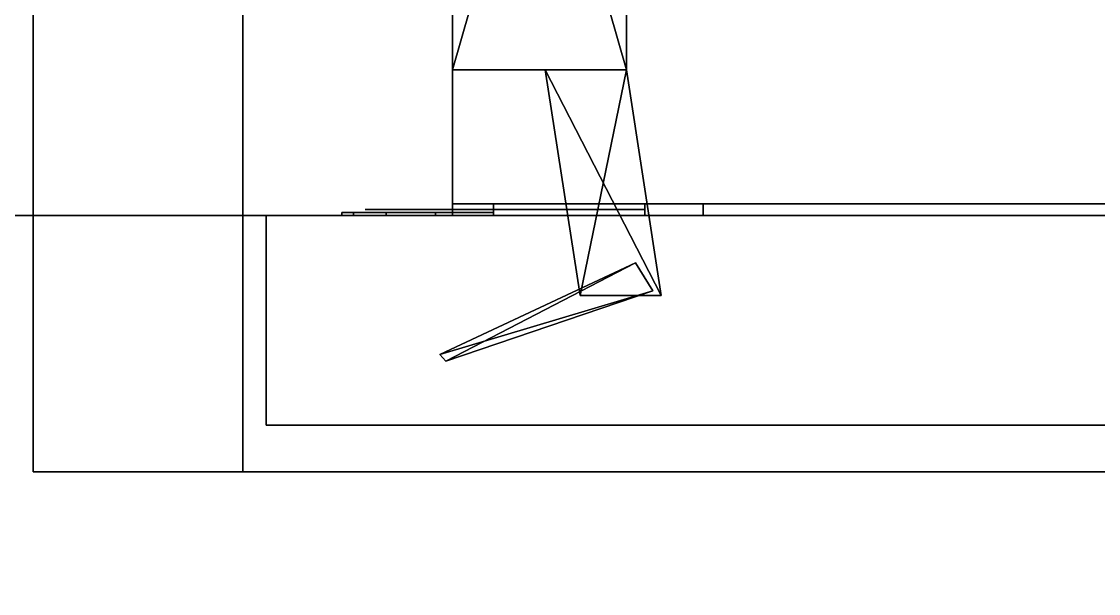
# Model space of a CAD drawing. Extents: x -100 to 4856, y -100 to 4830.
# Drawn here: x 589 to 681.4, y 4287.6 to 4336.6 of the extents above; entities that cross this region are included whole.
import ezdxf

# ---------------------------------------------------------------- set-up
doc = ezdxf.new("R2010")
doc.units = 0
for name, color, linetype in [('LAYER0', 7, 'CONTINUOUS'), ('LAYER705', 9, 'CONTINUOUS'), ('LAYER707', 9, 'CONTINUOUS'), ('LAYER713', 7, 'CONTINUOUS'), ('LAYER756', 7, 'CONTINUOUS'), ('LAYER757', 28, 'CONTINUOUS'), ('LAYER758', 253, 'CONTINUOUS'), ('LAYER759', 28, 'CONTINUOUS'), ('LAYER760', 253, 'CONTINUOUS'), ('LAYER761', 9, 'CONTINUOUS'), ('LAYER762', 7, 'CONTINUOUS'), ('LAYER87', 9, 'CONTINUOUS')]:
    doc.layers.add(name, color=color, linetype=linetype)

msp = doc.modelspace()

# ---------------------------------------------------------------- linework, layer by layer
at = {"layer": 'LAYER0', "invisible_edges": 1}
for points in [[(4856, 4830, -5), (-100, -100, -5), (-100, 4830, -5), (4856, 4830, -5)], [(-100, -100, -5), (4856, 4830, -5), (4856, -100, -5), (-100, -100, -5)], [(4856, -100), (-100, 4830), (-100, -100), (4856, -100)], [(-100, 4830), (4856, -100), (4856, 4830), (-100, 4830)]]:
    msp.add_3dface(points, dxfattribs=at)
at = {"layer": 'LAYER705', "invisible_edges": 1}
for points in [[(590, 4298, 755), (590, 4398), (590, 4298), (590, 4298, 755)], [(590, 4398), (590, 4298, 755), (590, 4398, 755), (590, 4398)], [(608, 4298), (590, 4398), (608, 4398), (608, 4298)], [(590, 4398), (608, 4298), (590, 4298), (590, 4398)], [(590, 4298, 755), (608, 4398, 755), (590, 4398, 755), (590, 4298, 755)], [(608, 4398, 755), (590, 4298, 755), (608, 4298, 755), (608, 4398, 755)], [(608, 4398, 755), (608, 4298), (608, 4398), (608, 4398, 755)], [(608, 4298), (608, 4398, 755), (608, 4298, 755), (608, 4298)], [(608, 4298), (590, 4298, 755), (590, 4298), (608, 4298)], [(590, 4298, 755), (608, 4298), (608, 4298, 755), (590, 4298, 755)]]:
    msp.add_3dface(points, dxfattribs=at)
at = {"layer": 'LAYER707', "invisible_edges": 1}
for points in [[(568, 4338), (2228, 4320), (568, 4320), (568, 4338)], [(2228, 4320), (568, 4338), (2228, 4338), (2228, 4320)], [(2228, 4338, 80), (568, 4320, 80), (2228, 4320, 80), (2228, 4338, 80)], [(568, 4320, 80), (2228, 4338, 80), (568, 4338, 80), (568, 4320, 80)], [(568, 4320, 80), (2228, 4320), (2228, 4320, 80), (568, 4320, 80)], [(2228, 4320), (568, 4320, 80), (568, 4320), (2228, 4320)]]:
    msp.add_3dface(points, dxfattribs=at)
at = {"layer": 'LAYER713', "invisible_edges": 1}
for points in [[(608, 4710, 80), (626, 4320, 80), (608, 4320, 80), (608, 4710, 80)], [(626, 4320, 80), (608, 4710, 80), (626, 4710, 80), (626, 4320, 80)], [(626, 4710, 755), (608, 4320, 755), (626, 4320, 755), (626, 4710, 755)], [(608, 4320, 755), (626, 4710, 755), (608, 4710, 755), (608, 4320, 755)], [(608, 4320, 755), (608, 4710, 80), (608, 4320, 80), (608, 4320, 755)], [(608, 4710, 80), (608, 4320, 755), (608, 4710, 755), (608, 4710, 80)], [(626, 4710, 755), (626, 4320, 80), (626, 4710, 80), (626, 4710, 755)], [(626, 4320, 80), (626, 4710, 755), (626, 4320, 755), (626, 4320, 80)], [(608, 4320, 755), (626, 4320, 80), (626, 4320, 755), (608, 4320, 755)], [(626, 4320, 80), (608, 4320, 755), (608, 4320, 80), (626, 4320, 80)]]:
    msp.add_3dface(points, dxfattribs=at)
at = {"layer": 'LAYER756', "invisible_edges": 1}
for points in [[(2150, 4710, 81), (626, 4320, 81), (626, 4710, 81), (2150, 4710, 81)], [(626, 4320, 81), (2150, 4710, 81), (2150, 4320, 81), (626, 4320, 81)], [(626, 4710, 99), (626, 4320, 81), (626, 4320, 99), (626, 4710, 99)], [(626, 4320, 81), (626, 4710, 99), (626, 4710, 81), (626, 4320, 81)], [(2150, 4320, 99), (626, 4710, 99), (626, 4320, 99), (2150, 4320, 99)], [(626, 4710, 99), (2150, 4320, 99), (2150, 4710, 99), (626, 4710, 99)], [(2150, 4320, 99), (626, 4320, 81), (2150, 4320, 81), (2150, 4320, 99)], [(626, 4320, 81), (2150, 4320, 99), (626, 4320, 99), (626, 4320, 81)]]:
    msp.add_3dface(points, dxfattribs=at)
at = {"layer": 'LAYER757'}
for points in [[(647.5, 4321, 162), (629.5, 4321, 162), (629.5, 4321, 162), (647.5, 4321, 162)], [(647.5, 4321, 204), (629.5, 4321, 204), (629.5, 4321, 204), (647.5, 4321, 204)], [(642.5, 4321, 174), (642.5, 4320, 174), (629.5, 4320, 174), (629.5, 4321, 174)], [(629.5, 4321, 174), (629.5, 4320, 174), (629.5, 4320, 162), (629.5, 4321, 162)], [(629.5, 4321, 162), (629.5, 4320, 162), (647.5, 4320, 162), (647.5, 4321, 162)], [(642.5, 4321, 192), (642.5, 4320, 192), (629.5, 4320, 192), (629.5, 4321, 192)], [(629.5, 4321, 192), (629.5, 4320, 192), (629.5, 4320, 204), (629.5, 4321, 204)], [(629.5, 4321, 204), (629.5, 4320, 204), (647.5, 4320, 204), (647.5, 4321, 204)], [(642.5, 4321, 174), (642.5, 4320, 174), (642.5, 4320, 192), (642.5, 4321, 192)], [(647.5, 4321, 204), (647.5, 4320, 204), (647.5, 4321, 204)], [(647.5, 4320, 162), (647.5, 4320, 204), (647.5, 4321, 204), (647.5, 4321, 162)], [(629.5, 4320, 174), (629.5, 4320, 162), (629.5, 4320, 174)], [(629.5, 4320, 192), (629.5, 4320, 204), (629.5, 4320, 192)], [(647.5, 4320, 162), (629.5, 4320, 162), (629.5, 4320, 204), (647.5, 4320, 204)], [(642.5, 4320, 174), (642.5, 4320, 192), (642.5, 4320, 174)]]:
    msp.add_3dface(points, dxfattribs=at)
for points, invisible_edges in [([(647.5, 4321, 162), (642.5, 4321, 174), (629.5, 4321, 174), (629.5, 4321, 162)], 1), ([(647.5, 4321, 204), (642.5, 4321, 192), (629.5, 4321, 192), (629.5, 4321, 204)], 1), ([(647.5, 4321, 204), (647.5, 4321, 162), (642.5, 4321, 174), (642.5, 4321, 192)], 10), ([(617.4896, 4320.25, 178.0251), (616.5, 4320.25, 183), (618.5, 4320.25, 183), (618.5, 4320.25, 177.5)], 10), ([(616.5, 4320.25, 183), (617.4896, 4320.25, 187.9749), (618.5, 4320.25, 188.5), (618.5, 4320.25, 183)], 10), ([(620.3076, 4320.25, 173.8076), (617.4896, 4320.25, 178.0251), (618.5, 4320.25, 177.5), (622, 4320.25, 177.5)], 10), ([(617.4896, 4320.25, 187.9749), (620.3076, 4320.25, 192.1924), (622, 4320.25, 188.5), (618.5, 4320.25, 188.5)], 10), ([(618.5, 4320.5, 188.5), (618.5, 4320.5, 177.5), (625.5, 4320.5, 177.5), (625.2905, 4320.5, 188.3167)], 4), ([(624.5251, 4320.25, 170.9896), (620.3076, 4320.25, 173.8076), (622, 4320.25, 177.5), (625.5, 4320.25, 177.5)], 10), ([(620.3076, 4320.25, 192.1924), (624.5251, 4320.25, 195.0104), (625.5, 4320.25, 188.5), (622, 4320.25, 188.5)], 10), ([(629.5, 4320.25, 170), (624.5251, 4320.25, 170.9896), (625.5, 4320.25, 177.5), (629.5, 4320.25, 174)], 2), ([(624.5251, 4320.25, 195.0104), (629.5, 4320.25, 196), (629.5, 4320.25, 192), (625.5, 4320.25, 188.5)], 8), ([(625.2905, 4320.5, 188.3167), (625.5, 4320.5, 177.5), (629.5, 4320.5, 174), (629.5, 4320.5, 192)], 5), ([(629.5, 4320.5, 192), (629.5, 4320.5, 174), (642.5, 4320.5, 174), (642.5, 4320.5, 192)], 1)]:
    msp.add_3dface(points, dxfattribs=dict(at, invisible_edges=invisible_edges))
at = {"layer": 'LAYER758'}
for points in [[(626, 4384.5, 176.2174), (640.9214, 4332.5, 176.2174), (626, 4332.5, 176.2174), (626, 4384.5, 176.2174)], [(640.9214, 4384.5, 176.2174), (640.9214, 4332.5, 176.2174), (626, 4384.5, 176.2174), (640.9214, 4384.5, 176.2174)], [(626, 4332.5, 189.7826), (640.9214, 4384.5, 189.7826), (626, 4384.5, 189.7826), (626, 4332.5, 189.7826)], [(640.9214, 4332.5, 189.7826), (640.9214, 4384.5, 189.7826), (626, 4332.5, 189.7826), (640.9214, 4332.5, 189.7826)], [(640.9214, 4384.5, 176.2174), (640.9214, 4332.5, 189.7826), (640.9214, 4332.5, 176.2174), (640.9214, 4384.5, 176.2174)], [(640.9214, 4384.5, 189.7826), (640.9214, 4332.5, 189.7826), (640.9214, 4384.5, 176.2174), (640.9214, 4384.5, 189.7826)], [(633.9581, 4332.5, 176.2174), (643.9058, 4313.135, 176.2174), (636.9424, 4313.135, 176.2174), (633.9581, 4332.5, 176.2174)], [(640.9214, 4332.5, 176.2174), (643.9058, 4313.135, 176.2174), (633.9581, 4332.5, 176.2174), (640.9214, 4332.5, 176.2174)], [(636.9424, 4313.135, 189.7826), (640.9214, 4332.5, 189.7826), (633.9581, 4332.5, 189.7826), (636.9424, 4313.135, 189.7826)], [(643.9058, 4313.135, 189.7826), (640.9214, 4332.5, 189.7826), (636.9424, 4313.135, 189.7826), (643.9058, 4313.135, 189.7826)], [(640.9214, 4332.5, 176.2174), (643.9058, 4313.135, 189.7826), (643.9058, 4313.135, 176.2174), (640.9214, 4332.5, 176.2174)], [(640.9214, 4332.5, 189.7826), (643.9058, 4313.135, 189.7826), (640.9214, 4332.5, 176.2174), (640.9214, 4332.5, 189.7826)], [(641.6919, 4315.925, 177.3477), (625.4094, 4307.5, 177.3477), (624.9182, 4308.077, 177.3477), (641.6919, 4315.925, 177.3477)], [(624.9182, 4308.077, 188.652), (643.1821, 4313.544, 188.652), (641.6919, 4315.925, 188.652), (624.9182, 4308.077, 188.652)], [(643.1821, 4313.544, 177.3477), (625.4094, 4307.5, 177.3477), (641.6919, 4315.925, 177.3477), (643.1821, 4313.544, 177.3477)], [(625.4094, 4307.5, 188.652), (643.1821, 4313.544, 188.652), (624.9182, 4308.077, 188.652), (625.4094, 4307.5, 188.652)], [(643.1821, 4313.544, 177.3477), (625.4094, 4307.5, 188.652), (625.4094, 4307.5, 177.3477), (643.1821, 4313.544, 177.3477)], [(643.1821, 4313.544, 188.652), (625.4094, 4307.5, 188.652), (643.1821, 4313.544, 177.3477), (643.1821, 4313.544, 188.652)]]:
    msp.add_3dface(points, dxfattribs=at)
at = {"layer": 'LAYER759'}
for points in [[(647.5, 4321, 631), (629.5, 4321, 631), (629.5, 4321, 631), (647.5, 4321, 631)], [(647.5, 4321, 673), (629.5, 4321, 673), (629.5, 4321, 673), (647.5, 4321, 673)], [(642.5, 4321, 643), (642.5, 4320, 643), (629.5, 4320, 643), (629.5, 4321, 643)], [(629.5, 4321, 643), (629.5, 4320, 643), (629.5, 4320, 631), (629.5, 4321, 631)], [(629.5, 4321, 631), (629.5, 4320, 631), (647.5, 4320, 631), (647.5, 4321, 631)], [(642.5, 4321, 661), (642.5, 4320, 661), (629.5, 4320, 661), (629.5, 4321, 661)], [(629.5, 4321, 661), (629.5, 4320, 661), (629.5, 4320, 673), (629.5, 4321, 673)], [(629.5, 4321, 673), (629.5, 4320, 673), (647.5, 4320, 673), (647.5, 4321, 673)], [(642.5, 4321, 643), (642.5, 4320, 643), (642.5, 4320, 661), (642.5, 4321, 661)], [(647.5, 4321, 673), (647.5, 4320, 673), (647.5, 4321, 673)], [(647.5, 4320, 631), (647.5, 4320, 673), (647.5, 4321, 673), (647.5, 4321, 631)], [(629.5, 4320, 643), (629.5, 4320, 631), (629.5, 4320, 643)], [(629.5, 4320, 661), (629.5, 4320, 673), (629.5, 4320, 661)], [(647.5, 4320, 631), (629.5, 4320, 631), (629.5, 4320, 673), (647.5, 4320, 673)], [(642.5, 4320, 643), (642.5, 4320, 661), (642.5, 4320, 643)]]:
    msp.add_3dface(points, dxfattribs=at)
for points, invisible_edges in [([(647.5, 4321, 631), (642.5, 4321, 643), (629.5, 4321, 643), (629.5, 4321, 631)], 1), ([(647.5, 4321, 673), (642.5, 4321, 661), (629.5, 4321, 661), (629.5, 4321, 673)], 1), ([(647.5, 4321, 673), (647.5, 4321, 631), (642.5, 4321, 643), (642.5, 4321, 661)], 10), ([(617.4896, 4320.25, 647.0251), (616.5, 4320.25, 652), (618.5, 4320.25, 652), (618.5, 4320.25, 646.5)], 10), ([(616.5, 4320.25, 652), (617.4896, 4320.25, 656.9749), (618.5, 4320.25, 657.5), (618.5, 4320.25, 652)], 10), ([(620.3076, 4320.25, 642.8076), (617.4896, 4320.25, 647.0251), (618.5, 4320.25, 646.5), (622, 4320.25, 646.5)], 10), ([(617.4896, 4320.25, 656.9749), (620.3076, 4320.25, 661.1924), (622, 4320.25, 657.5), (618.5, 4320.25, 657.5)], 10), ([(618.5, 4320.5, 657.5), (618.5, 4320.5, 646.5), (625.5, 4320.5, 646.5), (625.2905, 4320.5, 657.3167)], 4), ([(624.5251, 4320.25, 639.9896), (620.3076, 4320.25, 642.8076), (622, 4320.25, 646.5), (625.5, 4320.25, 646.5)], 10), ([(620.3076, 4320.25, 661.1924), (624.5251, 4320.25, 664.0104), (625.5, 4320.25, 657.5), (622, 4320.25, 657.5)], 10), ([(629.5, 4320.25, 639), (624.5251, 4320.25, 639.9896), (625.5, 4320.25, 646.5), (629.5, 4320.25, 643)], 2), ([(624.5251, 4320.25, 664.0104), (629.5, 4320.25, 665), (629.5, 4320.25, 661), (625.5, 4320.25, 657.5)], 8), ([(625.2905, 4320.5, 657.3167), (625.5, 4320.5, 646.5), (629.5, 4320.5, 643), (629.5, 4320.5, 661)], 5), ([(629.5, 4320.5, 661), (629.5, 4320.5, 643), (642.5, 4320.5, 643), (642.5, 4320.5, 661)], 1)]:
    msp.add_3dface(points, dxfattribs=dict(at, invisible_edges=invisible_edges))
at = {"layer": 'LAYER760'}
for points in [[(626, 4384.5, 645.2174), (640.9214, 4332.5, 645.2174), (626, 4332.5, 645.2174), (626, 4384.5, 645.2174)], [(640.9214, 4384.5, 645.2174), (640.9214, 4332.5, 645.2174), (626, 4384.5, 645.2174), (640.9214, 4384.5, 645.2174)], [(626, 4332.5, 658.7826), (640.9214, 4384.5, 658.7826), (626, 4384.5, 658.7826), (626, 4332.5, 658.7826)], [(640.9214, 4332.5, 658.7826), (640.9214, 4384.5, 658.7826), (626, 4332.5, 658.7826), (640.9214, 4332.5, 658.7826)], [(640.9214, 4384.5, 645.2174), (640.9214, 4332.5, 658.7826), (640.9214, 4332.5, 645.2174), (640.9214, 4384.5, 645.2174)], [(640.9214, 4384.5, 658.7826), (640.9214, 4332.5, 658.7826), (640.9214, 4384.5, 645.2174), (640.9214, 4384.5, 658.7826)], [(633.9581, 4332.5, 645.2174), (643.9058, 4313.135, 645.2174), (636.9424, 4313.135, 645.2174), (633.9581, 4332.5, 645.2174)], [(640.9214, 4332.5, 645.2174), (643.9058, 4313.135, 645.2174), (633.9581, 4332.5, 645.2174), (640.9214, 4332.5, 645.2174)], [(636.9424, 4313.135, 658.7826), (640.9214, 4332.5, 658.7826), (633.9581, 4332.5, 658.7826), (636.9424, 4313.135, 658.7826)], [(643.9058, 4313.135, 658.7826), (640.9214, 4332.5, 658.7826), (636.9424, 4313.135, 658.7826), (643.9058, 4313.135, 658.7826)], [(640.9214, 4332.5, 645.2174), (643.9058, 4313.135, 658.7826), (643.9058, 4313.135, 645.2174), (640.9214, 4332.5, 645.2174)], [(640.9214, 4332.5, 658.7826), (643.9058, 4313.135, 658.7826), (640.9214, 4332.5, 645.2174), (640.9214, 4332.5, 658.7826)], [(641.6919, 4315.925, 646.3477), (625.4094, 4307.5, 646.3477), (624.9182, 4308.077, 646.3477), (641.6919, 4315.925, 646.3477)], [(624.9182, 4308.077, 657.652), (643.1821, 4313.544, 657.652), (641.6919, 4315.925, 657.652), (624.9182, 4308.077, 657.652)], [(643.1821, 4313.544, 646.3477), (625.4094, 4307.5, 646.3477), (641.6919, 4315.925, 646.3477), (643.1821, 4313.544, 646.3477)], [(625.4094, 4307.5, 657.652), (643.1821, 4313.544, 657.652), (624.9182, 4308.077, 657.652), (625.4094, 4307.5, 657.652)], [(643.1821, 4313.544, 646.3477), (625.4094, 4307.5, 657.652), (625.4094, 4307.5, 646.3477), (643.1821, 4313.544, 646.3477)], [(643.1821, 4313.544, 657.652), (625.4094, 4307.5, 657.652), (643.1821, 4313.544, 646.3477), (643.1821, 4313.544, 657.652)]]:
    msp.add_3dface(points, dxfattribs=at)
at = {"layer": 'LAYER761', "invisible_edges": 1}
for points in [[(956.5, 4320, 83), (610, 4320, 752), (956.5, 4320, 752), (956.5, 4320, 83)], [(610, 4320, 752), (956.5, 4320, 83), (610, 4320, 83), (610, 4320, 752)], [(956.5, 4320, 83), (610, 4302, 83), (610, 4320, 83), (956.5, 4320, 83)], [(610, 4302, 83), (956.5, 4320, 83), (956.5, 4302, 83), (610, 4302, 83)], [(610, 4302, 83), (610, 4320, 752), (610, 4320, 83), (610, 4302, 83)], [(610, 4320, 752), (610, 4302, 83), (610, 4302, 752), (610, 4320, 752)], [(956.5, 4302, 752), (610, 4320, 752), (610, 4302, 752), (956.5, 4302, 752)], [(610, 4320, 752), (956.5, 4302, 752), (956.5, 4320, 752), (610, 4320, 752)], [(610, 4302, 83), (956.5, 4302, 752), (610, 4302, 752), (610, 4302, 83)], [(956.5, 4302, 752), (610, 4302, 83), (956.5, 4302, 83), (956.5, 4302, 752)]]:
    msp.add_3dface(points, dxfattribs=at)
at = {"layer": 'LAYER762', "invisible_edges": 1}
for points in [[(1290, 4401, 736.5), (626, 4321, 736.5), (626, 4401, 736.5), (1290, 4401, 736.5)], [(626, 4321, 736.5), (1290, 4401, 736.5), (1290, 4321, 736.5), (626, 4321, 736.5)], [(626, 4401, 754.5), (626, 4321, 736.5), (626, 4321, 754.5), (626, 4401, 754.5)], [(626, 4321, 736.5), (626, 4401, 754.5), (626, 4401, 736.5), (626, 4321, 736.5)], [(1290, 4321, 754.5), (626, 4401, 754.5), (626, 4321, 754.5), (1290, 4321, 754.5)], [(626, 4401, 754.5), (1290, 4321, 754.5), (1290, 4401, 754.5), (626, 4401, 754.5)], [(1290, 4321, 754.5), (626, 4321, 736.5), (1290, 4321, 736.5), (1290, 4321, 754.5)], [(626, 4321, 736.5), (1290, 4321, 754.5), (626, 4321, 754.5), (626, 4321, 736.5)]]:
    msp.add_3dface(points, dxfattribs=at)
at = {"layer": 'LAYER87', "invisible_edges": 1}
for points in [[(2250, 4730, 755), (590, 4298, 755), (590, 4730, 755), (2250, 4730, 755)], [(590, 4298, 755), (2250, 4730, 755), (2250, 4298, 755), (590, 4298, 755)], [(590, 4730, 773), (590, 4298, 755), (590, 4298, 773), (590, 4730, 773)], [(590, 4298, 755), (590, 4730, 773), (590, 4730, 755), (590, 4298, 755)], [(2250, 4298, 773), (590, 4730, 773), (590, 4298, 773), (2250, 4298, 773)], [(590, 4730, 773), (2250, 4298, 773), (2250, 4730, 773), (590, 4730, 773)], [(2250, 4298, 773), (590, 4298, 755), (2250, 4298, 755), (2250, 4298, 773)], [(590, 4298, 755), (2250, 4298, 773), (590, 4298, 773), (590, 4298, 755)]]:
    msp.add_3dface(points, dxfattribs=at)

# ---------------------------------------------------------------- meshes
at = {"layer": 'LAYER757'}
mesh = msp.add_polymesh((2, 9), dxfattribs=at)
for k, corner in enumerate([(629.5, 4320.25, 170), (624.5251, 4320.25, 170.9896), (620.3076, 4320.25, 173.8076), (617.4896, 4320.25, 178.0251), (616.5, 4320.25, 183), (617.4896, 4320.25, 187.9749), (620.3076, 4320.25, 192.1924), (624.5251, 4320.25, 195.0104), (629.5, 4320.25, 196), (629.5, 4320, 170), (624.5251, 4320, 170.9896), (620.3076, 4320, 173.8076), (617.4896, 4320, 178.0251), (616.5, 4320, 183), (617.4896, 4320, 187.9749), (620.3076, 4320, 192.1924), (624.5251, 4320, 195.0104), (629.5, 4320, 196)]):
    mesh.set_mesh_vertex(divmod(k, 9), corner)
at = {"layer": 'LAYER759'}
mesh = msp.add_polymesh((2, 9), dxfattribs=at)
for k, corner in enumerate([(629.5, 4320.25, 639), (624.5251, 4320.25, 639.9896), (620.3076, 4320.25, 642.8076), (617.4896, 4320.25, 647.0251), (616.5, 4320.25, 652), (617.4896, 4320.25, 656.9749), (620.3076, 4320.25, 661.1924), (624.5251, 4320.25, 664.0104), (629.5, 4320.25, 665), (629.5, 4320, 639), (624.5251, 4320, 639.9896), (620.3076, 4320, 642.8076), (617.4896, 4320, 647.0251), (616.5, 4320, 652), (617.4896, 4320, 656.9749), (620.3076, 4320, 661.1924), (624.5251, 4320, 664.0104), (629.5, 4320, 665)]):
    mesh.set_mesh_vertex(divmod(k, 9), corner)

doc.saveas('drawing.dxf')
